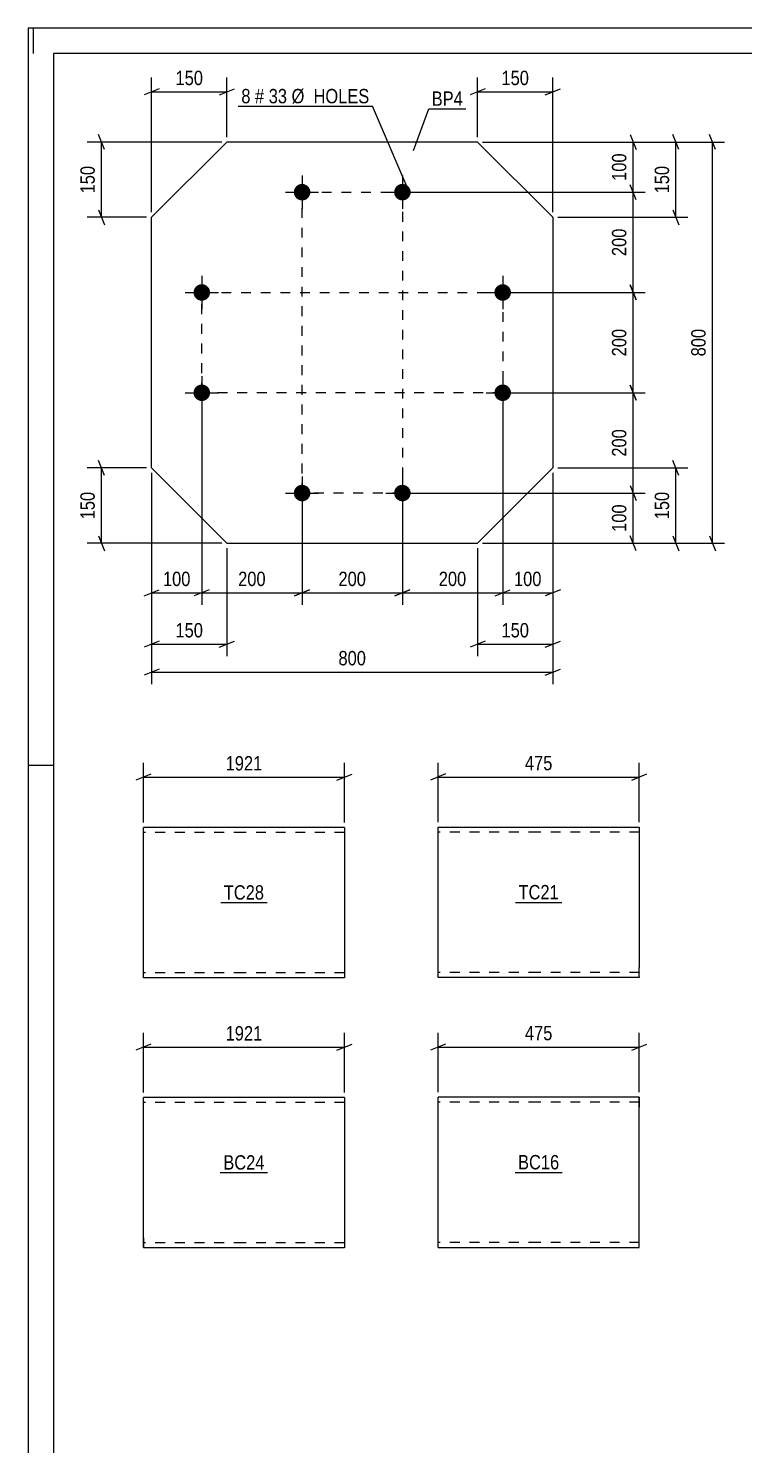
# Model space of a CAD drawing. Header units: millimetres. Extents: x 0 to 841, y 0 to 594.
# Drawn here: x 0 to 142.6, y 311.5 to 594 of the extents above; entities that cross this region are included whole.
import ezdxf

# ---------------------------------------------------------------- set-up
doc = ezdxf.new("R2010")
doc.units = ezdxf.units.MM
doc.linetypes.add('DXK_LINE_DOT2', pattern=[3.9198, 1.9599, -1.9599])
doc.styles.add('Arial Narrow', font='ARIALN.TTF', dxfattribs={"height": 0.2})

# ---------------------------------------------------------------- blocks, each defined once
blk = doc.blocks.new('Unknown-284934741-1134')
at = {"color": 5, "linetype": 'Continuous'}
for p, q in [((841, 594), (0, 594)), ((0, 594), (0, 0)), ((1, 589), (1, 594)), ((836, 589), (5, 589)), ((5, 589), (5, 5)), ((5, 447), (0, 447))]:
    blk.add_line(p, q, dxfattribs=at)
blk = doc.blocks.new('Part-284934741-25294 - 25293')
at = {"color": 2, "linetype": 'Continuous'}
for p, q in [((81.71, 404.69), (81.71, 434.69)), ((81.71, 434.69), (101.71, 434.69)), ((101.81, 434.69), (121.81, 434.69)), ((121.81, 434.69), (121.81, 432.69)), ((121.81, 432.69), (121.81, 406.69)), ((101.71, 404.69), (81.71, 404.69)), ((121.81, 404.69), (101.81, 404.69)), ((121.81, 404.69), (121.81, 406.69))]:
    blk.add_line(p, q, dxfattribs=at)
at = {"color": 7, "linetype": 'DXK_LINE_DOT2'}
for p, q in [((101.71, 433.69), (81.71, 433.69)), ((121.81, 433.69), (101.81, 433.69)), ((81.71, 405.69), (81.71, 405.76)), ((101.71, 405.69), (81.71, 405.69)), ((121.81, 405.69), (101.81, 405.69)), ((121.81, 405.69), (121.81, 406.69)), ((121.81, 405.76), (121.81, 405.69)), ((121.81, 404.84), (121.81, 404.69))]:
    blk.add_line(p, q, dxfattribs=at)
blk = doc.blocks.new('Part-284934741-25302 - 25301')
at = {"color": 2, "linetype": 'Continuous'}
for p, q in [((101.71, 380.84), (81.71, 380.84)), ((81.71, 350.84), (81.71, 380.84)), ((121.81, 380.84), (101.81, 380.84)), ((121.81, 380.84), (121.81, 378.84)), ((121.81, 352.84), (121.81, 378.84)), ((81.71, 350.84), (101.71, 350.84)), ((101.81, 350.84), (121.81, 350.84)), ((121.81, 350.84), (121.81, 352.84))]:
    blk.add_line(p, q, dxfattribs=at)
at = {"color": 7, "linetype": 'DXK_LINE_DOT2'}
for p, q in [((101.71, 379.84), (81.71, 379.84)), ((121.81, 379.84), (101.81, 379.84)), ((121.81, 378.84), (121.81, 380.69)), ((81.71, 351.84), (81.71, 351.91)), ((101.71, 351.84), (81.71, 351.84)), ((121.81, 351.84), (101.81, 351.84)), ((121.81, 351.91), (121.81, 352.46)), ((121.81, 351.84), (121.81, 351.91))]:
    blk.add_line(p, q, dxfattribs=at)
blk = doc.blocks.new('Part-284934741-25276 - 25275')
at = {"color": 2, "linetype": 'Continuous'}
for p, q in [((42.94, 434.64), (22.94, 434.64)), ((22.94, 406.64), (22.94, 434.64)), ((63.04, 434.64), (43.04, 434.64)), ((63.04, 434.64), (63.04, 434.49)), ((63.04, 434.49), (63.04, 404.64)), ((22.94, 404.64), (22.94, 406.64)), ((42.94, 404.64), (22.94, 404.64)), ((63.04, 404.64), (43.04, 404.64))]:
    blk.add_line(p, q, dxfattribs=at)
at = {"color": 7, "linetype": 'DXK_LINE_DOT2'}
for p, q in [((42.94, 433.64), (22.94, 433.64)), ((63.04, 433.64), (43.04, 433.64)), ((22.94, 404.79), (22.94, 406.64)), ((22.94, 405.64), (22.94, 405.72)), ((42.94, 405.64), (22.94, 405.64)), ((63.04, 405.64), (43.04, 405.64)), ((63.04, 405.64), (63.04, 405.72))]:
    blk.add_line(p, q, dxfattribs=at)
blk = doc.blocks.new('Part-284934741-25285 - 25284')
at = {"color": 2, "linetype": 'Continuous'}
for p, q in [((42.94, 380.79), (22.94, 380.79)), ((22.94, 352.79), (22.94, 380.79)), ((63.04, 380.79), (43.04, 380.79)), ((63.04, 380.79), (63.04, 350.79)), ((22.94, 352.79), (22.94, 350.79)), ((42.94, 350.79), (22.94, 350.79)), ((63.04, 350.79), (43.04, 350.79))]:
    blk.add_line(p, q, dxfattribs=at)
at = {"color": 7, "linetype": 'DXK_LINE_DOT2'}
for p, q in [((42.94, 379.79), (22.94, 379.79)), ((63.04, 379.79), (43.04, 379.79)), ((22.94, 350.94), (22.94, 352.79)), ((22.94, 351.79), (22.94, 351.87)), ((42.94, 351.79), (22.94, 351.79)), ((63.04, 351.79), (43.04, 351.79)), ((63.04, 351.79), (63.04, 351.87))]:
    blk.add_line(p, q, dxfattribs=at)
blk = doc.blocks.new('Part-284934741-25355 - 25354')
at = {"color": 2, "linetype": 'Continuous'}
for p, q in [((39.59, 571.32), (24.59, 556.32)), ((89.58, 571.32), (39.59, 571.32)), ((89.58, 571.32), (104.59, 556.32)), ((24.59, 506.32), (24.59, 556.32)), ((104.59, 556.32), (104.59, 506.32)), ((39.58, 491.32), (24.59, 506.32)), ((89.59, 491.32), (104.59, 506.32)), ((39.58, 491.32), (89.59, 491.32))]:
    blk.add_line(p, q, dxfattribs=at)
blk = doc.blocks.new('Bolt-284934741-25356 - 25354')
at = {"linetype": 'Continuous'}
for points in [[(54.59, 562.97, -1), (54.59, 559.67, -1)], [(74.59, 562.97, -1), (74.59, 559.67, -1)], [(34.59, 542.97, -1), (34.59, 539.67, -1)], [(94.59, 542.97, -1), (94.59, 539.67, -1)], [(34.59, 522.97, -1), (34.59, 519.67, -1)], [(94.59, 522.97, -1), (94.59, 519.67, -1)], [(54.59, 502.97, -1), (54.59, 499.67, -1)], [(74.59, 502.97, -1), (74.59, 499.67, -1)]]:
    blk.add_hatch(color=1, dxfattribs=at).paths.add_polyline_path(points)
at = {"color": 1, "linetype": 'Continuous'}
for p, q in [((54.59, 564.62), (54.59, 558.02)), ((74.59, 564.62), (74.59, 558.02)), ((51.29, 561.32), (57.89, 561.32)), ((71.29, 561.32), (77.89, 561.32)), ((34.59, 544.62), (34.59, 538.02)), ((94.59, 544.62), (94.59, 538.02)), ((31.29, 541.32), (37.89, 541.32)), ((91.29, 541.32), (97.89, 541.32)), ((34.59, 524.62), (34.59, 518.02)), ((94.59, 524.62), (94.59, 518.02)), ((31.29, 521.32), (37.89, 521.32)), ((91.29, 521.32), (97.89, 521.32)), ((54.59, 504.62), (54.59, 498.02)), ((74.59, 504.62), (74.59, 498.02)), ((51.29, 501.32), (57.89, 501.32)), ((71.29, 501.32), (77.89, 501.32))]:
    blk.add_line(p, q, dxfattribs=at)
blk = doc.blocks.new('Rectangle-284934741-33078 - 25354')
at = {"color": 1, "linetype": 'DXK_LINE_DOT2'}
blk.add_lwpolyline([(54.59, 561.32), (74.59, 561.32), (74.59, 501.32), (54.59, 501.32), (54.59, 561.32)], close=True, dxfattribs=at)
blk = doc.blocks.new('Rectangle-284934741-33088 - 25354')
at = {"color": 1, "linetype": 'DXK_LINE_DOT2'}
blk.add_lwpolyline([(34.59, 541.32), (94.59, 541.32), (94.59, 521.32), (34.59, 521.32), (34.59, 541.32)], close=True, dxfattribs=at)
blk = doc.blocks.new('StraightDimension-284934741-25743 - 25293')
at = {"color": 7, "linetype": 'Continuous'}
for p, q in [((81.71, 435.69), (81.71, 447.54)), ((121.81, 435.69), (121.81, 447.54)), ((83.21, 445.29), (80.21, 444.09)), ((81.71, 444.69), (121.81, 444.69)), ((120.31, 444.09), (123.31, 445.29))]:
    blk.add_line(p, q, dxfattribs=at)
at = {"color": 0}
blk.add_wipeout([(105.1, 445.44), (105.1, 449.64), (98.42, 449.64), (98.42, 445.44)], dxfattribs=at)
at = {"color": 3, "style": 'Arial Narrow'}
blk.add_text('475', height=2.863, dxfattribs=at).set_placement((99.02, 446.04))
blk = doc.blocks.new('StraightDimension-284934741-25747 - 25301')
at = {"color": 7, "linetype": 'Continuous'}
for p, q in [((81.71, 381.84), (81.71, 393.69)), ((121.81, 381.84), (121.81, 393.69)), ((83.21, 391.44), (80.21, 390.24)), ((81.71, 390.84), (121.81, 390.84)), ((120.31, 390.24), (123.31, 391.44))]:
    blk.add_line(p, q, dxfattribs=at)
at = {"color": 0}
blk.add_wipeout([(105.1, 391.59), (105.1, 395.79), (98.42, 395.79), (98.42, 391.59)], dxfattribs=at)
at = {"color": 3, "style": 'Arial Narrow'}
blk.add_text('475', height=2.863, dxfattribs=at).set_placement((99.02, 392.19))
blk = doc.blocks.new('StraightDimension-284934741-25735 - 25275')
at = {"color": 7, "linetype": 'Continuous'}
for p, q in [((22.94, 435.64), (22.94, 447.49)), ((63.04, 435.64), (63.04, 447.49)), ((24.44, 445.24), (21.44, 444.04)), ((22.94, 444.64), (63.04, 444.64)), ((61.54, 444.04), (64.54, 445.24))]:
    blk.add_line(p, q, dxfattribs=at)
at = {"color": 0}
blk.add_wipeout([(47.25, 445.39), (47.25, 449.59), (38.74, 449.59), (38.74, 445.39)], dxfattribs=at)
at = {"color": 3, "style": 'Arial Narrow'}
blk.add_text('1921', height=2.863, dxfattribs=at).set_placement((39.34, 445.99))
blk = doc.blocks.new('StraightDimension-284934741-25739 - 25284')
at = {"color": 7, "linetype": 'Continuous'}
for p, q in [((22.94, 381.79), (22.94, 393.64)), ((63.04, 381.79), (63.04, 393.64)), ((24.44, 391.39), (21.44, 390.19)), ((22.94, 390.79), (63.04, 390.79)), ((61.54, 390.19), (64.54, 391.39))]:
    blk.add_line(p, q, dxfattribs=at)
at = {"color": 0}
blk.add_wipeout([(47.25, 391.54), (47.25, 395.74), (38.74, 395.74), (38.74, 391.54)], dxfattribs=at)
at = {"color": 3, "style": 'Arial Narrow'}
blk.add_text('1921', height=2.863, dxfattribs=at).set_placement((39.34, 392.14))
blk = doc.blocks.new('StraightDimension-284934741-33304 - 25354')
at = {"color": 7, "linetype": 'Continuous'}
for p, q in [((121.19, 519.82), (119.99, 522.82)), ((95.59, 521.32), (122.99, 521.32)), ((120.59, 501.32), (120.59, 521.32)), ((119.99, 502.82), (121.19, 499.82)), ((75.59, 501.32), (122.99, 501.32))]:
    blk.add_line(p, q, dxfattribs=at)
at = {"color": 0}
blk.add_wipeout([(119.84, 514.66), (115.64, 514.66), (115.64, 507.98), (119.84, 507.98)], dxfattribs=at)
at = {"color": 3, "style": 'Arial Narrow'}
blk.add_text('200', height=2.863, rotation=90.0002, dxfattribs=at).set_placement((119.24, 508.58))
blk = doc.blocks.new('StraightDimension-284934741-25839 - 25354')
at = {"color": 7, "linetype": 'Continuous'}
for p, q in [((91.08, 581.92), (88.08, 580.72)), ((89.58, 572.32), (89.58, 584.17)), ((103.09, 580.72), (106.09, 581.92)), ((104.59, 557.32), (104.59, 584.17)), ((89.58, 581.32), (104.59, 581.32))]:
    blk.add_line(p, q, dxfattribs=at)
at = {"color": 0}
blk.add_wipeout([(100.43, 582.07), (100.43, 586.27), (93.74, 586.27), (93.74, 582.07)], dxfattribs=at)
at = {"color": 3, "style": 'Arial Narrow'}
blk.add_text('150', height=2.863, dxfattribs=at).set_placement((94.34, 582.67))
blk = doc.blocks.new('StraightDimension-284934741-25843 - 25354')
at = {"color": 7, "linetype": 'Continuous'}
for p, q in [((26.09, 581.92), (23.09, 580.72)), ((24.59, 557.32), (24.59, 584.17)), ((38.09, 580.72), (41.09, 581.92)), ((39.59, 572.32), (39.59, 584.17)), ((24.59, 581.32), (39.59, 581.32))]:
    blk.add_line(p, q, dxfattribs=at)
at = {"color": 0}
blk.add_wipeout([(35.43, 582.07), (35.43, 586.27), (28.75, 586.27), (28.75, 582.07)], dxfattribs=at)
at = {"color": 3, "style": 'Arial Narrow'}
blk.add_text('150', height=2.863, dxfattribs=at).set_placement((29.35, 582.67))
blk = doc.blocks.new('StraightDimension-284934741-25851 - 25354')
at = {"color": 7, "linetype": 'Continuous'}
for p, q in [((24.59, 505.32), (24.59, 468.78)), ((39.58, 490.32), (39.58, 468.78)), ((26.09, 471.78), (23.09, 470.58)), ((38.08, 470.58), (41.08, 471.78)), ((24.59, 471.18), (39.58, 471.18))]:
    blk.add_line(p, q, dxfattribs=at)
at = {"color": 0}
blk.add_wipeout([(35.43, 471.93), (35.43, 476.13), (28.74, 476.13), (28.74, 471.93)], dxfattribs=at)
at = {"color": 3, "style": 'Arial Narrow'}
blk.add_text('150', height=2.863, dxfattribs=at).set_placement((29.34, 472.53))
blk = doc.blocks.new('StraightDimension-284934741-25847 - 25354')
at = {"color": 7, "linetype": 'Continuous'}
for p, q in [((104.59, 505.32), (104.59, 468.78)), ((89.59, 490.32), (89.59, 468.78)), ((91.09, 471.78), (88.09, 470.58)), ((103.09, 470.58), (106.09, 471.78)), ((89.59, 471.18), (104.59, 471.18))]:
    blk.add_line(p, q, dxfattribs=at)
at = {"color": 0}
blk.add_wipeout([(100.43, 471.93), (100.43, 476.13), (93.75, 476.13), (93.75, 471.93)], dxfattribs=at)
at = {"color": 3, "style": 'Arial Narrow'}
blk.add_text('150', height=2.863, dxfattribs=at).set_placement((94.35, 472.53))
blk = doc.blocks.new('StraightDimension-284934741-25855 - 25354')
at = {"color": 7, "linetype": 'Continuous'}
for p, q in [((38.59, 571.32), (11.74, 571.32)), ((15.19, 569.82), (13.99, 572.82)), ((14.59, 556.32), (14.59, 571.32)), ((13.99, 557.82), (15.19, 554.82)), ((23.59, 556.32), (11.74, 556.32))]:
    blk.add_line(p, q, dxfattribs=at)
at = {"color": 0}
blk.add_wipeout([(13.84, 567.16), (9.64, 567.16), (9.64, 560.48), (13.84, 560.48)], dxfattribs=at)
at = {"color": 3, "style": 'Arial Narrow'}
blk.add_text('150', height=2.863, rotation=90.0002, dxfattribs=at).set_placement((13.24, 561.08))
blk = doc.blocks.new('StraightDimension-284934741-33298 - 25354')
at = {"color": 7, "linetype": 'Continuous'}
for p, q in [((34.59, 520.32), (34.59, 479.02)), ((54.59, 500.32), (54.59, 479.02)), ((36.09, 482.02), (33.09, 480.82)), ((34.59, 481.42), (54.59, 481.42)), ((53.09, 480.82), (56.09, 482.02))]:
    blk.add_line(p, q, dxfattribs=at)
at = {"color": 0}
blk.add_wipeout([(47.93, 482.17), (47.93, 486.37), (41.24, 486.37), (41.24, 482.17)], dxfattribs=at)
at = {"color": 3, "style": 'Arial Narrow'}
blk.add_text('200', height=2.863, dxfattribs=at).set_placement((41.84, 482.77))
blk = doc.blocks.new('StraightDimension-284934741-25859 - 25354')
at = {"color": 7, "linetype": 'Continuous'}
for p, q in [((23.59, 506.32), (11.74, 506.32)), ((15.19, 504.82), (13.99, 507.82)), ((14.59, 491.32), (14.59, 506.32)), ((13.99, 492.82), (15.19, 489.82)), ((38.58, 491.32), (11.74, 491.32))]:
    blk.add_line(p, q, dxfattribs=at)
at = {"color": 0}
blk.add_wipeout([(13.84, 502.16), (9.64, 502.16), (9.64, 495.48), (13.84, 495.48)], dxfattribs=at)
at = {"color": 3, "style": 'Arial Narrow'}
blk.add_text('150', height=2.863, rotation=90.0002, dxfattribs=at).set_placement((13.24, 496.08))
blk = doc.blocks.new('StraightDimension-284934741-25863 - 25354')
at = {"color": 7, "linetype": 'Continuous'}
for p, q in [((90.58, 571.32), (131.52, 571.32)), ((129.72, 569.82), (128.52, 572.82)), ((129.12, 556.32), (129.12, 571.32)), ((128.52, 557.82), (129.72, 554.82)), ((105.59, 556.32), (131.52, 556.32))]:
    blk.add_line(p, q, dxfattribs=at)
at = {"color": 0}
blk.add_wipeout([(128.37, 567.16), (124.17, 567.16), (124.17, 560.48), (128.37, 560.48)], dxfattribs=at)
at = {"color": 3, "style": 'Arial Narrow'}
blk.add_text('150', height=2.863, rotation=90.0002, dxfattribs=at).set_placement((127.77, 561.08))
blk = doc.blocks.new('StraightDimension-284934741-33306 - 25354')
at = {"color": 7, "linetype": 'Continuous'}
for p, q in [((121.19, 539.82), (119.99, 542.82)), ((95.59, 541.32), (122.99, 541.32)), ((120.59, 521.32), (120.59, 541.32)), ((119.99, 522.82), (121.19, 519.82)), ((95.59, 521.32), (122.99, 521.32))]:
    blk.add_line(p, q, dxfattribs=at)
at = {"color": 0}
blk.add_wipeout([(119.84, 534.66), (115.64, 534.66), (115.64, 527.98), (119.84, 527.98)], dxfattribs=at)
at = {"color": 3, "style": 'Arial Narrow'}
blk.add_text('200', height=2.863, rotation=90.0002, dxfattribs=at).set_placement((119.24, 528.58))
blk = doc.blocks.new('StraightDimension-284934741-25867 - 25354')
at = {"color": 7, "linetype": 'Continuous'}
for p, q in [((105.59, 506.32), (131.52, 506.32)), ((129.72, 504.82), (128.52, 507.82)), ((129.12, 491.32), (129.12, 506.32)), ((128.52, 492.82), (129.72, 489.82)), ((90.59, 491.32), (131.52, 491.32))]:
    blk.add_line(p, q, dxfattribs=at)
at = {"color": 0}
blk.add_wipeout([(128.37, 502.16), (124.17, 502.16), (124.17, 495.48), (128.37, 495.48)], dxfattribs=at)
at = {"color": 3, "style": 'Arial Narrow'}
blk.add_text('150', height=2.863, rotation=90.0002, dxfattribs=at).set_placement((127.77, 496.08))
blk = doc.blocks.new('StraightDimension-284934741-25871 - 25354')
at = {"color": 7, "linetype": 'Continuous'}
for p, q in [((94.59, 520.32), (94.59, 479.02)), ((104.59, 505.32), (104.59, 479.02)), ((93.09, 480.82), (96.09, 482.02)), ((94.59, 481.42), (104.59, 481.42)), ((106.09, 482.02), (103.09, 480.82))]:
    blk.add_line(p, q, dxfattribs=at)
at = {"color": 0}
blk.add_wipeout([(102.93, 482.17), (102.93, 486.37), (96.24, 486.37), (96.24, 482.17)], dxfattribs=at)
at = {"color": 3, "style": 'Arial Narrow'}
blk.add_text('100', height=2.863, dxfattribs=at).set_placement((96.84, 482.77))
blk = doc.blocks.new('StraightDimension-284934741-25875 - 25354')
at = {"color": 7, "linetype": 'Continuous'}
for p, q in [((34.59, 520.32), (34.59, 479.02)), ((24.59, 505.32), (24.59, 479.02)), ((23.09, 480.82), (26.09, 482.02)), ((24.59, 481.42), (34.59, 481.42)), ((36.09, 482.02), (33.09, 480.82))]:
    blk.add_line(p, q, dxfattribs=at)
at = {"color": 0}
blk.add_wipeout([(32.93, 482.17), (32.93, 486.37), (26.24, 486.37), (26.24, 482.17)], dxfattribs=at)
at = {"color": 3, "style": 'Arial Narrow'}
blk.add_text('100', height=2.863, dxfattribs=at).set_placement((26.84, 482.77))
blk = doc.blocks.new('StraightDimension-284934741-25891 - 25354')
at = {"color": 7, "linetype": 'Continuous'}
for p, q in [((24.59, 505.32), (24.59, 463.21)), ((104.59, 505.32), (104.59, 463.21)), ((26.09, 466.21), (23.09, 465.01)), ((103.09, 465.01), (106.09, 466.21)), ((24.59, 465.61), (104.59, 465.61))]:
    blk.add_line(p, q, dxfattribs=at)
at = {"color": 0}
blk.add_wipeout([(67.93, 466.36), (67.93, 470.56), (61.24, 470.56), (61.24, 466.36)], dxfattribs=at)
at = {"color": 3, "style": 'Arial Narrow'}
blk.add_text('800', height=2.863, dxfattribs=at).set_placement((61.84, 466.96))
blk = doc.blocks.new('StraightDimension-284934741-25895 - 25354')
at = {"color": 7, "linetype": 'Continuous'}
for p, q in [((90.58, 571.32), (122.99, 571.32)), ((119.99, 572.82), (121.19, 569.82)), ((120.59, 561.32), (120.59, 571.32)), ((121.19, 559.82), (119.99, 562.82)), ((75.59, 561.32), (122.99, 561.32))]:
    blk.add_line(p, q, dxfattribs=at)
at = {"color": 0}
blk.add_wipeout([(119.84, 569.66), (115.64, 569.66), (115.64, 562.98), (119.84, 562.98)], dxfattribs=at)
at = {"color": 3, "style": 'Arial Narrow'}
blk.add_text('100', height=2.863, rotation=90.0002, dxfattribs=at).set_placement((119.24, 563.58))
blk = doc.blocks.new('StraightDimension-284934741-25899 - 25354')
at = {"color": 7, "linetype": 'Continuous'}
for p, q in [((119.99, 502.82), (121.19, 499.82)), ((75.59, 501.32), (122.99, 501.32)), ((120.59, 491.32), (120.59, 501.32)), ((121.19, 489.82), (119.99, 492.82)), ((90.59, 491.32), (122.99, 491.32))]:
    blk.add_line(p, q, dxfattribs=at)
at = {"color": 0}
blk.add_wipeout([(119.84, 499.66), (115.64, 499.66), (115.64, 492.98), (119.84, 492.98)], dxfattribs=at)
at = {"color": 3, "style": 'Arial Narrow'}
blk.add_text('100', height=2.863, rotation=90.0002, dxfattribs=at).set_placement((119.24, 493.58))
blk = doc.blocks.new('StraightDimension-284934741-25915 - 25354')
at = {"color": 7, "linetype": 'Continuous'}
for p, q in [((90.58, 571.32), (138.8, 571.32)), ((137, 569.82), (135.8, 572.82)), ((136.4, 491.32), (136.4, 571.32)), ((135.8, 492.82), (137, 489.82)), ((90.59, 491.32), (138.8, 491.32))]:
    blk.add_line(p, q, dxfattribs=at)
at = {"color": 0}
blk.add_wipeout([(135.65, 534.66), (131.45, 534.66), (131.45, 527.98), (135.65, 527.98)], dxfattribs=at)
at = {"color": 3, "style": 'Arial Narrow'}
blk.add_text('800', height=2.863, rotation=90.0002, dxfattribs=at).set_placement((135.05, 528.58))
blk = doc.blocks.new('StraightDimension-284934741-33300 - 25354')
at = {"color": 7, "linetype": 'Continuous'}
for p, q in [((54.59, 500.32), (54.59, 479.02)), ((74.59, 500.32), (74.59, 479.02)), ((56.09, 482.02), (53.09, 480.82)), ((54.59, 481.42), (74.59, 481.42)), ((73.09, 480.82), (76.09, 482.02))]:
    blk.add_line(p, q, dxfattribs=at)
at = {"color": 0}
blk.add_wipeout([(67.93, 482.17), (67.93, 486.37), (61.24, 486.37), (61.24, 482.17)], dxfattribs=at)
at = {"color": 3, "style": 'Arial Narrow'}
blk.add_text('200', height=2.863, dxfattribs=at).set_placement((61.84, 482.77))
blk = doc.blocks.new('StraightDimension-284934741-33302 - 25354')
at = {"color": 7, "linetype": 'Continuous'}
for p, q in [((94.59, 520.32), (94.59, 479.02)), ((74.59, 500.32), (74.59, 479.02)), ((76.09, 482.02), (73.09, 480.82)), ((74.59, 481.42), (94.59, 481.42)), ((93.09, 480.82), (96.09, 482.02))]:
    blk.add_line(p, q, dxfattribs=at)
at = {"color": 0}
blk.add_wipeout([(87.93, 482.17), (87.93, 486.37), (81.24, 486.37), (81.24, 482.17)], dxfattribs=at)
at = {"color": 3, "style": 'Arial Narrow'}
blk.add_text('200', height=2.863, dxfattribs=at).set_placement((81.84, 482.77))
blk = doc.blocks.new('StraightDimension-284934741-33308 - 25354')
at = {"color": 7, "linetype": 'Continuous'}
for p, q in [((121.19, 559.82), (119.99, 562.82)), ((75.59, 561.32), (122.99, 561.32)), ((120.59, 541.32), (120.59, 561.32)), ((119.99, 542.82), (121.19, 539.82)), ((95.59, 541.32), (122.99, 541.32))]:
    blk.add_line(p, q, dxfattribs=at)
at = {"color": 0}
blk.add_wipeout([(119.84, 554.66), (115.64, 554.66), (115.64, 547.98), (119.84, 547.98)], dxfattribs=at)
at = {"color": 3, "style": 'Arial Narrow'}
blk.add_text('200', height=2.863, rotation=90.0002, dxfattribs=at).set_placement((119.24, 548.58))
blk = doc.blocks.new('Mark-284934741-27108 - 25293')
at = {"color": 0}
blk.add_wipeout([(105.78, 420.29), (105.78, 423.29), (97.74, 423.29), (97.74, 420.29)], dxfattribs=at)
blk.add_wipeout([(105.78, 420.29), (105.78, 423.29), (97.74, 423.29), (97.74, 420.29)], dxfattribs=at)
at = {"color": 30, "linetype": 'Continuous'}
blk.add_line((97.14, 419.69), (106.38, 419.69), dxfattribs=at)
at = {"color": 3, "style": 'Arial Narrow'}
blk.add_text('TC21', height=2.863, dxfattribs=at).set_placement((97.74, 420.29))
blk = doc.blocks.new('Mark-284934741-27111 - 25301')
at = {"color": 0}
blk.add_wipeout([(105.87, 366.44), (105.87, 369.44), (97.65, 369.44), (97.65, 366.44)], dxfattribs=at)
blk.add_wipeout([(105.87, 366.44), (105.87, 369.44), (97.65, 369.44), (97.65, 366.44)], dxfattribs=at)
at = {"color": 30, "linetype": 'Continuous'}
blk.add_line((97.05, 365.84), (106.47, 365.84), dxfattribs=at)
at = {"color": 3, "style": 'Arial Narrow'}
blk.add_text('BC16', height=2.863, dxfattribs=at).set_placement((97.65, 366.44))
blk = doc.blocks.new('Mark-284934741-27102 - 25275')
at = {"color": 0}
blk.add_wipeout([(47.01, 420.24), (47.01, 423.24), (38.97, 423.24), (38.97, 420.24)], dxfattribs=at)
blk.add_wipeout([(47.01, 420.24), (47.01, 423.24), (38.97, 423.24), (38.97, 420.24)], dxfattribs=at)
at = {"color": 30, "linetype": 'Continuous'}
blk.add_line((38.37, 419.64), (47.61, 419.64), dxfattribs=at)
at = {"color": 3, "style": 'Arial Narrow'}
blk.add_text('TC28', height=2.863, dxfattribs=at).set_placement((38.97, 420.24))
blk = doc.blocks.new('Mark-284934741-27105 - 25284')
at = {"color": 0}
blk.add_wipeout([(47.1, 366.39), (47.1, 369.39), (38.88, 369.39), (38.88, 366.39)], dxfattribs=at)
blk.add_wipeout([(47.1, 366.39), (47.1, 369.39), (38.88, 369.39), (38.88, 366.39)], dxfattribs=at)
at = {"color": 30, "linetype": 'Continuous'}
blk.add_line((38.28, 365.79), (47.7, 365.79), dxfattribs=at)
at = {"color": 3, "style": 'Arial Narrow'}
blk.add_text('BC24', height=2.863, dxfattribs=at).set_placement((38.88, 366.39))
blk = doc.blocks.new('Mark-284934741-27132 - 25354')
at = {"color": 0}
blk.add_wipeout([(86.64, 578.55), (86.64, 581.55), (80.43, 581.55), (80.43, 578.55)], dxfattribs=at)
blk.add_wipeout([(86.64, 578.55), (86.64, 581.55), (80.43, 581.55), (80.43, 578.55)], dxfattribs=at)
at = {"color": 30, "linetype": 'Continuous'}
for p, q in [((76.78, 569.62), (79.83, 577.95)), ((79.83, 577.95), (87.24, 577.95))]:
    blk.add_line(p, q, dxfattribs=at)
at = {"color": 3, "style": 'Arial Narrow'}
blk.add_text('BP4', height=2.863, dxfattribs=at).set_placement((80.43, 578.55))
blk = doc.blocks.new('Mark-284934741-27135 - 25354')
at = {"color": 0}
blk.add_wipeout([(44.3, 579.05), (44.3, 582.05), (42.47, 582.05), (42.47, 579.05)], dxfattribs=at)
blk.add_wipeout([(44.3, 579.05), (44.3, 582.05), (42.47, 582.05), (42.47, 579.05)], dxfattribs=at)
blk.add_wipeout([(47.03, 579.05), (47.03, 582.05), (45.2, 582.05), (45.2, 579.05)], dxfattribs=at)
blk.add_wipeout([(47.03, 579.05), (47.03, 582.05), (45.2, 582.05), (45.2, 579.05)], dxfattribs=at)
at = {"color": 3, "style": 'Arial Narrow'}
blk.add_text('8', height=2.86, dxfattribs=at).set_placement((42.47, 579.05))
at = {"color": 0}
blk.add_wipeout([(51.59, 579.05), (51.59, 582.05), (47.93, 582.05), (47.93, 579.05)], dxfattribs=at)
blk.add_wipeout([(51.59, 579.05), (51.59, 582.05), (47.93, 582.05), (47.93, 579.05)], dxfattribs=at)
at = {"color": 3, "style": 'Arial Narrow'}
blk.add_text('#', height=2.86, dxfattribs=at).set_placement((45.2, 579.05))
at = {"color": 0}
blk.add_wipeout([(68.01, 579.05), (68.01, 582.05), (52.49, 582.05), (52.49, 579.05)], dxfattribs=at)
blk.add_wipeout([(68.01, 579.05), (68.01, 582.05), (52.49, 582.05), (52.49, 579.05)], dxfattribs=at)
at = {"color": 7, "linetype": 'Continuous'}
for p in [(41.87, 578.45), (75.56, 562.29)]:
    blk.add_line(p, (68.61, 578.45), dxfattribs=at)
at = {"color": 3, "style": 'Arial Narrow'}
for s, p in [('33', (47.93, 579.05)), ('Ø  HOLES', (52.49, 579.05))]:
    blk.add_text(s, height=2.863, dxfattribs=at).set_placement(p)

msp = doc.modelspace()

# ---------------------------------------------------------------- block references
for name in ['Unknown-284934741-1134', 'Part-284934741-25355 - 25354', 'Bolt-284934741-25356 - 25354', 'Rectangle-284934741-33078 - 25354', 'Rectangle-284934741-33088 - 25354', 'Part-284934741-25276 - 25275', 'Part-284934741-25294 - 25293', 'Part-284934741-25285 - 25284', 'Part-284934741-25302 - 25301']:
    msp.add_blockref(name, (0, 0))

# ---------------------------------------------------------------- next in the draw order: block references
for name in ['StraightDimension-284934741-25843 - 25354', 'StraightDimension-284934741-25839 - 25354', 'StraightDimension-284934741-33304 - 25354', 'StraightDimension-284934741-25851 - 25354', 'StraightDimension-284934741-25735 - 25275', 'StraightDimension-284934741-25743 - 25293', 'Mark-284934741-27102 - 25275', 'Mark-284934741-27108 - 25293', 'StraightDimension-284934741-25739 - 25284', 'StraightDimension-284934741-25747 - 25301', 'Mark-284934741-27105 - 25284', 'Mark-284934741-27111 - 25301']:
    msp.add_blockref(name, (0, 0))

# ---------------------------------------------------------------- next in the draw order: block references
for name in ['StraightDimension-284934741-25855 - 25354', 'StraightDimension-284934741-25863 - 25354', 'StraightDimension-284934741-33306 - 25354', 'StraightDimension-284934741-33298 - 25354', 'StraightDimension-284934741-25847 - 25354']:
    msp.add_blockref(name, (0, 0))

# ---------------------------------------------------------------- next in the draw order: block references
for name in ['StraightDimension-284934741-25895 - 25354', 'StraightDimension-284934741-25859 - 25354', 'StraightDimension-284934741-25867 - 25354']:
    msp.add_blockref(name, (0, 0))

# ---------------------------------------------------------------- next in the draw order: block references
for name in ['Mark-284934741-27132 - 25354', 'StraightDimension-284934741-25875 - 25354', 'StraightDimension-284934741-25871 - 25354']:
    msp.add_blockref(name, (0, 0))

# ---------------------------------------------------------------- next in the draw order: block references
msp.add_blockref('StraightDimension-284934741-25891 - 25354', (0, 0))

# ---------------------------------------------------------------- next in the draw order: block references
msp.add_blockref('StraightDimension-284934741-25899 - 25354', (0, 0))

# ---------------------------------------------------------------- next in the draw order: block references
for name in ['StraightDimension-284934741-25915 - 25354', 'StraightDimension-284934741-33300 - 25354']:
    msp.add_blockref(name, (0, 0))

# ---------------------------------------------------------------- next in the draw order: block references
for name in ['StraightDimension-284934741-33308 - 25354', 'StraightDimension-284934741-33302 - 25354']:
    msp.add_blockref(name, (0, 0))

# ---------------------------------------------------------------- next in the draw order: block references
msp.add_blockref('Mark-284934741-27135 - 25354', (0, 0))

doc.saveas('drawing.dxf')
